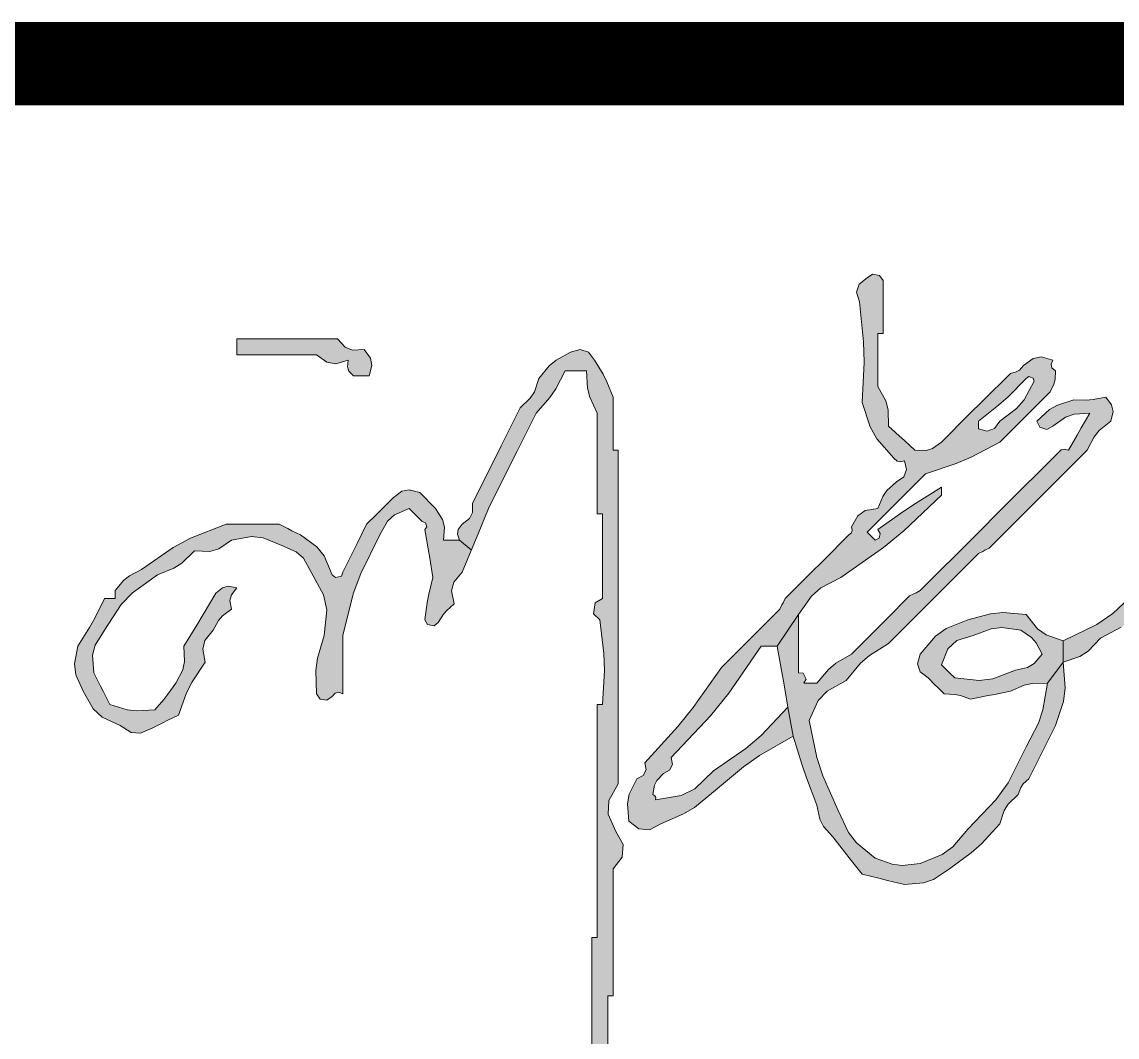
# Model space of a CAD drawing. Extents: x -149393 to 1177518, y -366685 to 296590.
# Drawn here: x 881066 to 882843, y 219185 to 220832 of the extents above; entities that cross this region are included whole.
import ezdxf

# ---------------------------------------------------------------- set-up
doc = ezdxf.new("R2010")
doc.units = 0
doc.header["$LTSCALE"] = 1000
doc.header["$MEASUREMENT"] = 0
doc.layers.get('0').update_dxf_attribs({"linetype": 'CONTINUOUS'})
doc.layers.add('000000000框', color=7, linetype='CONTINUOUS', lineweight=18)
doc.layers.add('PUB_TITLE', color=253, linetype='CONTINUOUS')

# ---------------------------------------------------------------- blocks, each defined once
blk = doc.blocks.new('sdfg567')
at = {"layer": '000000000框', "ltscale": 5}
h = blk.add_hatch(color=256, dxfattribs=at)
h.paths.add_polyline_path([(692082.52, -46181.12), (692082.9, -46179.17), (692084.07, -46178), (692086.02, -46177.61), (692086.63, -46177.77), (692086.91, -46178.62), (692086.52, -46179.12), (692086.08, -46184.59), (692085.57, -46187.35), (692084.02, -46192.62), (692082.3, -46196.16), (692081.76, -46198.2), (692081.52, -46202.12), (692081.97, -46203.03), (692083.24, -46203.29), (692084.02, -46202.62), (692084.82, -46201.82), (692085.22, -46201.42), (692086.02, -46200.62), (692086.32, -46196.7), (692086.85, -46194.68), (692088.52, -46191.12), (692090.02, -46184.58), (692091.04, -46181.34), (692093.52, -46175.11), (692094.13, -46172.34), (692095.42, -46170.76), (692098.02, -46169.61), (692098.63, -46171.49), (692099.04, -46172.41), (692100.02, -46174.11), (692100.65, -46177.48), (692100.41, -46179.49), (692099.02, -46182.62), (692095.25, -46185.65), (692093.59, -46187.74), (692091.52, -46192.12), (692089.85, -46193.89), (692089.51, -46195.9), (692090.52, -46198.12), (692091.32, -46198.92), (692091.72, -46199.32), (692092.52, -46200.12), (692095.04, -46200.79), (692096.43, -46200.89), (692099.02, -46200.62), (692105.67, -46189.05), (692108.43, -46182.81), (692112.52, -46170.11), (692113.5, -46168.19), (692113.91, -46167.18), (692114.52, -46165.11), (692119.72, -46154.71), (692122.33, -46149.51), (692127.53, -46139.1), (692127.93, -46137.9), (692128.13, -46137.3), (692128.53, -46136.1), (692130.53, -46132.1), (692131.53, -46130.1), (692133.53, -46126.1), (692134.38, -46122.62), (692135.26, -46120.86), (692137.53, -46118.1), (692138.41, -46118.28), (692138.91, -46119.29), (692138.53, -46120.1), (692138.49, -46121.44), (692138.08, -46122.26), (692137.03, -46123.1), (692137.03, -46129.9), (692137.03, -46133.3), (692137.03, -46140.11), (692140.14, -46146.87), (692142.09, -46150.14), (692146.53, -46156.11), (692152.69, -46161.33), (692155.49, -46164.44), (692160.04, -46171.11), (692161.76, -46175.63), (692162.09, -46178.31), (692161.54, -46183.12), (692160.74, -46187.45), (692160.64, -46189.73), (692161.04, -46194.12), (692158.88, -46196.96), (692157.3, -46198.2), (692154.03, -46199.62), (692144.65, -46203.77), (692139.82, -46205.58), (692130.03, -46208.62), (692124.42, -46209.99), (692121.62, -46210.69), (692116.02, -46212.12), (692116.19, -46214), (692116.91, -46215.15), (692118.52, -46216.12), (692122.75, -46216.88), (692125.01, -46218.07), (692128.03, -46221.13), (692129.63, -46221.13), (692130.43, -46221.13), (692132.03, -46221.13), (692130.67, -46218.09), (692129.73, -46216.62), (692127.53, -46214.12), (692126.61, -46215.26), (692125.4, -46215.61), (692124.03, -46215.12), (692124.03, -46214.32), (692124.03, -46213.92), (692124.03, -46213.12), (692126.89, -46213.26), (692128.47, -46212.92), (692131.03, -46211.62), (692137.05, -46209.68), (692140.05, -46208.68), (692146.03, -46206.62), (692152.93, -46204.71), (692156.37, -46202.99), (692162.04, -46198.62), (692162.84, -46197.82), (692163.24, -46197.42), (692164.04, -46196.62), (692163.36, -46195.33), (692163.78, -46193.85), (692165.04, -46193.12), (692165.04, -46184.72), (692165.04, -46180.52), (692165.04, -46172.11), (692163.69, -46170.32), (692163.16, -46169.26), (692162.54, -46167.11), (692156.53, -46161.11), (692153.53, -46158.11), (692147.53, -46152.11), (692144.56, -46147.11), (692143.25, -46144.48), (692141.03, -46139.1), (692139.54, -46134.96), (692139.43, -46132.37), (692140.53, -46128.1), (692142.33, -46121.39), (692143.03, -46117.97, 0.178195), (692141.6, -46114.19, 0.204564), (692138.32, -46113.26, 0.155974), (692136.03, -46114.6), (692136.18, -46115.87), (692135.3, -46116.97), (692134.03, -46117.1), (692134.51, -46118.47), (692134.16, -46119.69), (692133.03, -46120.6), (692123.64, -46139.61), (692118.94, -46149.11), (692109.52, -46168.11), (692107.92, -46172.91), (692107.12, -46175.31), (692105.52, -46180.12), (692105.37, -46180.73), (692104.51, -46181.01), (692104.02, -46180.62), (692103.8, -46180.22), (692103.46, -46180.05), (692103.02, -46180.12), (692103.02, -46176.11), (692103.02, -46174.11), (692103.02, -46170.11), (692101.74, -46168.03), (692101.04, -46167.03), (692099.52, -46165.11), (692097.69, -46164.59), (692096.17, -46165.1), (692095.02, -46166.61), (692094.33, -46168.32), (692093.6, -46169.17), (692092.02, -46170.11), (692092.34, -46171.73), (692092.06, -46172.83), (692091.02, -46174.11), (692088.92, -46172.94), (692087.28, -46172.8), (692085.02, -46173.61), (692080.93, -46177.45), (692079.19, -46179.95), (692077.01, -46185.12), (692076.5, -46185.85), (692076.29, -46186.27), (692076.01, -46187.12), (692072.21, -46186.71), (692070.14, -46186.93), (692066.51, -46188.12), (692061.36, -46192.93), (692058.33, -46195.02), (692052.01, -46198.12), (692052.01, -46202.12), (692055.16, -46201.04), (692056.72, -46200.04), (692059.01, -46197.62), (692062.93, -46195.52), (692064.79, -46194.18), (692068.01, -46191.12), (692069.21, -46191.12), (692069.81, -46191.12), (692071.01, -46191.12), (692071.15, -46195.54), (692070.94, -46197.8), (692070.01, -46202.12), (692071.63, -46202.44), (692072.73, -46202.16), (692074.01, -46201.12), (692074.46, -46198.18), (692074.99, -46196.68), (692076.51, -46194.12), (692078.36, -46188.7), (692079.59, -46186.04)])
h.paths.add_polyline_path([(692095.15, -46191.68), (692096.02, -46190.12), (692096.92, -46188.97), (692098.15, -46188.62), (692099.52, -46189.12), (692098.72, -46190.72), (692098.32, -46191.52), (692097.52, -46193.12), (692096.61, -46194.25), (692095.39, -46194.6), (692094.02, -46194.12), (692094.75, -46192.49)], flags=16)
h = blk.add_hatch(color=256, dxfattribs=at)
h.paths.add_polyline_path([(692018.5, -46152.83), (692017, -46150.11), (692017, -46146.11), (692017, -46144.11), (692017, -46140.11), (692017.4, -46140.11), (692017.6, -46140.11), (692018, -46140.11), (692018, -46136.1), (692018, -46134.1), (692018, -46130.1), (692017.29, -46129.12), (692015.99, -46128.9), (692015, -46129.6), (692013.49, -46130.76), (692012.98, -46132.28), (692013.5, -46134.1), (692014.28, -46141.67), (692014.38, -46145.51), (692014, -46153.11), (692015.54, -46157.7), (692016.83, -46159.96), (692020, -46163.61), (692020.62, -46164.16), (692021.2, -46164.3), (692022, -46164.11), (692022.42, -46165.77), (692021.9, -46167.14), (692020.5, -46168.11), (692018.69, -46169.75), (692017.91, -46170.85), (692017, -46173.11), (692014.59, -46173.53), (692013.21, -46174.49), (692012, -46176.61), (692012.17, -46177.22), (692012, -46177.73), (692011.5, -46178.11), (692006.7, -46182.92), (692004.3, -46185.32), (691999.49, -46190.12), (691999.09, -46190.92), (691998.89, -46191.32), (691998.49, -46192.12), (691994.09, -46196.52), (691991.89, -46198.72), (691987.49, -46203.12), (691982.14, -46210.67), (691979.22, -46214.29), (691972.99, -46221.13), (691973.22, -46222.45), (691972.68, -46223.52), (691971.49, -46224.13), (691970.05, -46227.05), (691969.71, -46228.88), (691969.99, -46232.13), (691971.88, -46233.62), (691973.87, -46233.78), (691975.99, -46232.63), (691980.27, -46230.78), (691982.35, -46229.54), (691985.99, -46226.63), (691991.6, -46221.91), (691994.65, -46219.78), (692000.99, -46216.12), (691999.99, -46210.62), (691994.93, -46215.99), (691992.07, -46218.44), (691985.99, -46222.63), (691982.44, -46226.03), (691979.84, -46227.33), (691974.99, -46228.13), (691975.05, -46227.68), (691974.88, -46227.34), (691974.49, -46227.13), (691974.83, -46225.37), (691975.29, -46224.45), (691976.49, -46223.13), (691977.68, -46222.52), (691978.22, -46221.45), (691977.99, -46220.13), (691985.39, -46212.25), (691988.83, -46208), (691994.99, -46199.12), (691996.19, -46199.12), (691996.79, -46199.12), (691997.99, -46199.12), (692001.99, -46193.12), (692004.49, -46189.67), (692006.25, -46188.13), (692010, -46186.12), (692018.05, -46180.51), (692021.89, -46177.37), (692029, -46170.61), (692029, -46170.01), (692029, -46169.71), (692029, -46169.11), (692024.1, -46172.16), (692021.7, -46173.77), (692017, -46177.11), (692017.43, -46177.82), (692017.21, -46178.7), (692016.5, -46179.12), (692015.9, -46178.51), (692015.6, -46178.21), (692015, -46177.61), (692019.4, -46173.21), (692021.6, -46171.01), (692026, -46166.61), (692031.76, -46164.62), (692034.59, -46163.41), (692040, -46160.61), (692043.81, -46156.81), (692045.71, -46154.91), (692049.51, -46151.11), (692050.25, -46149.64), (692050.47, -46148.76), (692050.51, -46147.11), (692049.87, -46146.58), (692049.69, -46145.87), (692050.01, -46145.11), (692047.86, -46144.5), (692046.31, -46144.78), (692044.51, -46146.11), (692043.73, -46146.98), (692043.14, -46147.33), (692042.01, -46147.61), (692036.8, -46152.81), (692034.2, -46155.41), (692029, -46160.61), (692027.29, -46161.81), (692026.09, -46162.17), (692024, -46162.11), (692022.01, -46160.3), (692021.01, -46159.4), (692019, -46157.61), (692018.94, -46154.5)])
h.paths.add_polyline_path([(692036, -46156.61), (692039.79, -46153.63), (692041.61, -46152.02), (692045.01, -46148.61), (692045.5, -46148.21), (692046.35, -46148.49), (692046.51, -46149.11), (692044.59, -46152.59), (692043.18, -46154.22), (692040, -46156.61), (692039.03, -46158.01), (692037.66, -46158.53), (692036, -46158.11), (692036, -46157.51), (692036, -46157.21)], flags=16)
for points in [[(691916.97, -46145.11), (691916.83, -46146.36), (691917.1, -46147.19), (691917.97, -46148.11), (691919.17, -46148.11), (691919.77, -46148.11), (691920.97, -46148.11), (691921.44, -46146.12), (691921.17, -46144.76), (691919.97, -46143.11), (691917.82, -46143.23), (691916.44, -46142.68), (691914.97, -46141.11), (691907.37, -46141.11), (691903.57, -46141.11), (691895.97, -46141.11), (691895.97, -46142.31), (691895.97, -46142.91), (691895.97, -46144.11), (691901.97, -46144.11), (691904.97, -46144.11), (691910.97, -46144.11), (691912.94, -46145.53), (691914.65, -46145.82)], [(691963.48, -46145.11), (691962.33, -46143.6), (691960.81, -46143.09), (691958.98, -46143.61), (691956.24, -46145.1), (691954.95, -46146.18), (691952.98, -46148.61), (691952.14, -46151.08), (691951.36, -46152.3), (691949.48, -46154.11), (691945.88, -46161.31), (691944.08, -46164.91), (691940.48, -46172.11), (691940.43, -46173.9), (691939.88, -46175), (691938.48, -46176.11), (691937.76, -46177.1), (691937.62, -46177.95), (691937.98, -46179.12), (691940.23, -46180.95), (691940.5, -46180.32), (691941.5, -46177.92), (691943.48, -46173.11), (691947.08, -46165.91), (691948.88, -46162.31), (691952.48, -46155.11), (691955.05, -46152.19), (691956.18, -46150.55), (691957.98, -46147.11), (691959.58, -46147.11), (691960.38, -46147.11), (691961.98, -46147.11), (691962.2, -46150.4), (691962.63, -46152.1), (691963.99, -46155.11), (691963.99, -46162.71), (691963.99, -46166.51), (691963.99, -46174.11), (691964.39, -46174.11), (691964.59, -46174.11), (691964.99, -46174.11), (691964.99, -46180.52), (691964.99, -46183.72), (691964.99, -46190.12), (691963.59, -46190.92), (691963.33, -46193), (691964.49, -46194.12), (691965.27, -46200.48), (691965.37, -46203.73), (691964.99, -46210.12), (691964.59, -46210.12), (691964.39, -46210.12), (691963.99, -46210.12), (691963.99, -46227.73), (691963.99, -46236.53), (691963.99, -46254.13), (691963.58, -46254.13), (691963.38, -46254.13), (691962.98, -46254.13), (691962.98, -46263.74), (691962.98, -46268.54), (691962.98, -46278.14), (691962.58, -46278.14), (691962.38, -46278.14), (691961.98, -46278.14), (691961.98, -46282.14), (691961.98, -46284.14), (691961.98, -46288.14), (691960.84, -46293.76), (691960.24, -46296.56), (691958.98, -46302.15), (691958.98, -46306.95), (691958.98, -46309.35), (691958.98, -46314.15), (691959.7, -46314.25), (691960.12, -46314.53), (691960.48, -46315.15), (691961.48, -46314.15), (691961.98, -46313.65), (691962.98, -46312.65), (691962.98, -46308.85), (691962.98, -46306.95), (691962.98, -46303.15), (691963.78, -46299.95), (691964.19, -46298.35), (691964.99, -46295.14), (691964.99, -46290.34), (691964.99, -46287.94), (691964.99, -46283.14), (691965.39, -46283.14), (691965.59, -46283.14), (691965.99, -46283.14), (691965.99, -46275.94), (691965.99, -46272.34), (691965.99, -46265.14), (691966.39, -46265.14), (691966.59, -46265.14), (691966.99, -46265.14), (691966.99, -46255.53), (691966.99, -46250.73), (691966.99, -46241.13), (691968.72, -46238.93), (691968.89, -46236.56), (691967.49, -46234.13), (691966.08, -46230.81), (691966.22, -46228.27), (691967.99, -46225.13), (691967.99, -46199.92), (691967.99, -46187.32), (691967.99, -46162.11), (691967.59, -46162.11), (691967.39, -46162.11), (691966.99, -46162.11), (691966.99, -46158.11), (691966.99, -46156.11), (691966.99, -46152.11), (691965.85, -46149.19), (691965.14, -46147.77)], [(692005.71, -46209.4), (692007.4, -46207.59), (692011, -46205.62), (692013.7, -46202.34), (692015.39, -46200.86), (692019, -46198.62), (692025.8, -46191.82), (692029.2, -46188.42), (692036, -46181.62), (692036.8, -46181.22), (692037.2, -46181.02), (692038, -46180.62), (692045.41, -46173.21), (692049.11, -46169.51), (692056.51, -46162.11), (692057.81, -46159.58), (692058.79, -46158.39), (692061.01, -46156.61), (692061.41, -46154.81), (692061.13, -46153.57), (692060.01, -46152.11), (692057.64, -46152.56), (692056.42, -46152.66), (692054.01, -46152.61), (692050.94, -46153.59), (692049.41, -46154.46), (692047.01, -46156.61), (692047.56, -46157.74), (692048.88, -46158.18), (692050.01, -46157.61), (692052.44, -46155.9), (692054.04, -46155.32), (692057.01, -46155.11), (692055.41, -46157.91), (692054.61, -46159.31), (692053.01, -46162.11), (692052.21, -46161.92), (692051.63, -46162.07), (692051.01, -46162.61), (692040.6, -46173.01), (692035.4, -46178.21), (692025, -46188.62), (692024.2, -46189.02), (692023.8, -46189.22), (692023, -46189.62), (692018.6, -46194.02), (692016.4, -46196.22), (692012, -46200.62), (692009.04, -46202.31), (692007.65, -46203.49), (692005.5, -46206.12), (692004.5, -46206.12), (692004, -46206.12), (692003, -46206.12), (692003.45, -46205.35), (692002.88, -46204.22), (692001.99, -46204.12), (692001.99, -46199.72), (692001.99, -46197.52), (692001.99, -46193.12), (691997.99, -46199.12), (691998.83, -46203.72), (691999.23, -46206.02), (691999.99, -46210.62), (692000.99, -46216.12), (692002.63, -46221.38), (692003.53, -46223.99), (692005.5, -46229.13), (692006.01, -46231.76), (692006.7, -46233.14), (692008.5, -46235.13), (692010.67, -46237.95), (692011.77, -46239.35), (692014, -46242.13), (692017.2, -46242.93), (692018.8, -46243.33), (692022, -46244.13), (692025.59, -46243.82), (692027.51, -46243.15), (692030.5, -46241.13), (692034.64, -46238.15), (692036.59, -46236.42), (692040, -46232.63), (692040.84, -46230.16), (692041.62, -46228.93), (692043.51, -46227.13), (692044.02, -46225.78), (692044.46, -46225.12), (692045.51, -46224.13), (692047.51, -46220.13), (692048.51, -46218.13), (692050.51, -46214.12), (692052.03, -46209.53), (692052.35, -46206.95), (692052.01, -46202.12), (692049.01, -46206.12), (692048.14, -46211.11), (692047.31, -46213.62), (692045.01, -46218.13), (692041.57, -46224.91), (692039.27, -46228.14), (692034, -46233.63), (692031.13, -46237.01), (692029.12, -46238.47), (692025, -46240.13), (692021.6, -46240.5), (692019.72, -46240.28), (692016.5, -46239.13), (692012.96, -46236.25), (692011.42, -46234.27), (692009.5, -46230.13), (692006.61, -46223.59), (692005.49, -46220.12), (692004, -46213.12)], [(691892.5, -46194.26), (691893.26, -46193.39), (691894.97, -46192.12), (691894.65, -46190.5), (691894.93, -46189.4), (691895.97, -46188.12), (691894.35, -46187.8), (691893.25, -46188.08), (691891.97, -46189.12), (691889.58, -46193.13), (691888.38, -46195.13), (691885.97, -46199.12), (691886.1, -46201.98), (691885.76, -46203.57), (691884.46, -46206.12), (691882.95, -46208.19), (691882.15, -46209.19), (691880.46, -46211.12), (691877.05, -46211.34), (691875.23, -46211.13), (691871.96, -46210.12), (691870.78, -46207.72), (691870.18, -46206.51), (691868.96, -46204.12), (691868.72, -46200.83), (691869.2, -46198.91), (691870.96, -46196.12), (691874.14, -46191.27), (691876.27, -46189.03), (691880.96, -46185.62), (691884.06, -46184.39), (691885.57, -46183.43), (691887.97, -46181.12), (691890.88, -46181.22), (691892.55, -46180.74), (691894.97, -46179.12), (691898.73, -46178.42), (691900.94, -46178.65), (691904.47, -46180.12), (691907.19, -46181.32), (691908.52, -46182.52), (691909.97, -46185.12), (691912.34, -46189.41), (691912.93, -46192.24), (691912.47, -46197.12), (691911.17, -46201.37), (691910.85, -46203.68), (691910.97, -46208.12), (691911.68, -46209.11), (691912.98, -46209.32), (691913.97, -46208.62), (691914.5, -46207.99), (691915.21, -46207.81), (691915.97, -46208.12), (691915.97, -46203.72), (691915.97, -46201.52), (691915.97, -46197.12), (691917.94, -46189.26), (691919.38, -46185.37), (691922.97, -46178.11), (691924.42, -46175.52), (691925.75, -46174.31), (691928.48, -46173.11), (691929.48, -46174.11), (691929.98, -46174.61), (691930.98, -46175.61), (691931.57, -46175.83), (691931.82, -46176.58), (691931.48, -46177.11), (691932.08, -46180.72), (691932.38, -46182.52), (691932.98, -46186.12), (691932.19, -46189.28), (691931.89, -46190.89), (691931.48, -46194.12), (691931.94, -46195.03), (691933.2, -46195.28), (691933.98, -46194.62), (691935, -46193.09), (691935.62, -46192.37), (691936.98, -46191.12), (691936.52, -46188.69), (691936.93, -46187.05), (691938.48, -46185.12), (691940.23, -46180.95), (691937.98, -46179.12), (691936.78, -46179.12), (691936.18, -46179.12), (691934.98, -46179.12), (691935.18, -46176.65), (691934.82, -46175.19), (691933.48, -46173.11), (691932.28, -46171.91), (691931.68, -46171.31), (691930.48, -46170.11), (691928.5, -46169.6), (691927.1, -46169.88), (691925.48, -46171.11), (691923.47, -46173.11), (691922.47, -46174.11), (691920.47, -46176.11), (691918.67, -46179.72), (691917.77, -46181.52), (691915.97, -46185.12), (691915.71, -46185.9), (691914.57, -46186.18), (691913.97, -46185.62), (691912.46, -46182.08), (691911.09, -46180.36), (691907.97, -46178.11), (691906.37, -46177.31), (691905.57, -46176.91), (691903.97, -46176.11), (691899.97, -46176.11), (691897.97, -46176.11), (691893.97, -46176.11), (691887.2, -46178.72), (691883.91, -46180.47), (691877.96, -46184.62), (691875.71, -46185.83), (691874.64, -46186.68), (691872.96, -46188.62), (691872.96, -46189.22), (691872.96, -46189.52), (691872.96, -46190.12), (691872.16, -46190.12), (691871.76, -46190.12), (691870.96, -46190.12), (691869.12, -46193.8), (691868.11, -46195.61), (691865.96, -46199.12), (691865.31, -46202.48), (691865.55, -46204.5), (691866.96, -46207.62), (691868.83, -46210.96), (691870.5, -46212.51), (691873.96, -46214.12), (691876, -46215.4), (691877.74, -46215.55), (691879.96, -46214.62), (691881.96, -46213.61), (691882.96, -46213.11), (691884.96, -46212.12), (691886.47, -46207.91), (691887.5, -46205.85), (691889.97, -46202.12), (691889.51, -46199.69), (691889.92, -46198.05), (691891.47, -46196.12)]]:
    blk.add_hatch(color=256, dxfattribs=at).paths.add_polyline_path(points)
h = blk.add_hatch(color=256, dxfattribs=at)
h.paths.add_polyline_path([(692025, -46200.62), (692024.48, -46202.45), (692024.99, -46203.97), (692026.5, -46205.12), (692027.7, -46206.32), (692028.3, -46206.92), (692029.5, -46208.12), (692031.54, -46208.22), (692032.59, -46208.42), (692034.5, -46209.12), (692037.5, -46208.52), (692039, -46208.22), (692042.01, -46207.62), (692044.63, -46206.49), (692046.14, -46206.16), (692049.01, -46206.12), (692052.01, -46202.12), (692052.01, -46198.12), (692048.76, -46196.99), (692047.13, -46195.83), (692045.01, -46193.12), (692040.6, -46192.78), (692038.28, -46192.99), (692034, -46194.12), (692029.89, -46195.78), (692027.88, -46197.24)])
h.paths.add_polyline_path([(692030.19, -46199.59), (692031.88, -46198.04), (692035, -46197.12), (692038.39, -46195.82), (692040.42, -46195.6), (692044.01, -46196.12), (692046.01, -46197.46), (692046.91, -46198.47), (692048.01, -46200.62), (692046.48, -46202.39), (692045.28, -46203.11), (692043.01, -46203.62), (692038.68, -46205.29), (692036.12, -46205.62), (692031.5, -46205.12), (692030.5, -46204.12), (692030, -46203.62), (692029, -46202.62)], flags=16)
for p, q in [((692015.99, -46128.9), (692015, -46129.6)), ((692017.29, -46129.12), (692015.99, -46128.9)), ((692013.49, -46130.76), (692012.98, -46132.28)), ((692015, -46129.6), (692013.49, -46130.76)), ((692018, -46130.1), (692017.29, -46129.12)), ((692018, -46134.1), (692018, -46130.1)), ((692012.98, -46132.28), (692013.5, -46134.1)), ((692013.5, -46134.1), (692014.28, -46141.67)), ((692018, -46136.1), (692018, -46134.1)), ((692018, -46140.11), (692018, -46136.1)), ((691903.57, -46141.11), (691895.97, -46141.11)), ((691895.97, -46141.11), (691895.97, -46142.31)), ((691907.37, -46141.11), (691903.57, -46141.11)), ((691914.97, -46141.11), (691907.37, -46141.11)), ((691916.44, -46142.68), (691914.97, -46141.11)), ((692017, -46144.11), (692017, -46140.11)), ((692017, -46140.11), (692017.4, -46140.11)), ((692017.4, -46140.11), (692017.6, -46140.11)), ((692017.6, -46140.11), (692018, -46140.11)), ((691895.97, -46142.31), (691895.97, -46142.91)), ((691895.97, -46142.91), (691895.97, -46144.11)), ((691917.82, -46143.23), (691916.44, -46142.68)), ((691919.97, -46143.11), (691917.82, -46143.23)), ((691921.17, -46144.76), (691919.97, -46143.11)), ((691960.81, -46143.09), (691958.98, -46143.61)), ((691962.33, -46143.6), (691960.81, -46143.09)), ((692014.28, -46141.67), (692014.38, -46145.51)), ((691895.97, -46144.11), (691901.97, -46144.11)), ((691901.97, -46144.11), (691904.97, -46144.11)), ((691904.97, -46144.11), (691910.97, -46144.11)), ((691910.97, -46144.11), (691912.94, -46145.53)), ((691914.65, -46145.82), (691916.97, -46145.11)), ((691916.97, -46145.11), (691916.83, -46146.36)), ((691921.44, -46146.12), (691921.17, -46144.76)), ((691956.24, -46145.1), (691954.95, -46146.18)), ((691958.98, -46143.61), (691956.24, -46145.1)), ((691963.48, -46145.11), (691962.33, -46143.6)), ((691965.14, -46147.77), (691963.48, -46145.11)), ((692017, -46146.11), (692017, -46144.11)), ((692046.31, -46144.78), (692044.51, -46146.11)), ((692047.86, -46144.5), (692046.31, -46144.78)), ((692050.01, -46145.11), (692047.86, -46144.5)), ((692049.69, -46145.87), (692050.01, -46145.11)), ((691912.94, -46145.53), (691914.65, -46145.82)), ((691916.83, -46146.36), (691917.1, -46147.19)), ((691917.1, -46147.19), (691917.97, -46148.11)), ((691920.97, -46148.11), (691921.44, -46146.12)), ((691954.95, -46146.18), (691952.98, -46148.61)), ((691956.18, -46150.55), (691957.98, -46147.11)), ((691957.98, -46147.11), (691959.58, -46147.11)), ((691959.58, -46147.11), (691960.38, -46147.11)), ((691960.38, -46147.11), (691961.98, -46147.11)), ((691961.98, -46147.11), (691962.2, -46150.4)), ((692014.38, -46145.51), (692014, -46153.11)), ((692017, -46150.11), (692017, -46146.11)), ((692043.14, -46147.33), (692042.01, -46147.61)), ((692043.73, -46146.98), (692043.14, -46147.33)), ((692044.51, -46146.11), (692043.73, -46146.98)), ((692049.87, -46146.58), (692049.69, -46145.87)), ((692050.51, -46147.11), (692049.87, -46146.58)), ((692050.47, -46148.76), (692050.51, -46147.11)), ((691917.97, -46148.11), (691919.17, -46148.11)), ((691919.17, -46148.11), (691919.77, -46148.11)), ((691919.77, -46148.11), (691920.97, -46148.11)), ((691952.98, -46148.61), (691952.14, -46151.08)), ((691965.85, -46149.19), (691965.14, -46147.77)), ((691966.99, -46152.11), (691965.85, -46149.19)), ((692042.01, -46147.61), (692036.8, -46152.81)), ((692045.01, -46148.61), (692041.61, -46152.02)), ((692044.59, -46152.59), (692046.51, -46149.11)), ((692045.5, -46148.21), (692045.01, -46148.61)), ((692046.35, -46148.49), (692045.5, -46148.21)), ((692046.51, -46149.11), (692046.35, -46148.49)), ((692050.25, -46149.64), (692050.47, -46148.76)), ((691952.14, -46151.08), (691951.36, -46152.3)), ((691955.05, -46152.19), (691956.18, -46150.55)), ((691962.2, -46150.4), (691962.63, -46152.1)), ((692018.5, -46152.83), (692017, -46150.11)), ((692045.71, -46154.91), (692049.51, -46151.11)), ((692049.51, -46151.11), (692050.25, -46149.64)), ((691951.36, -46152.3), (691949.48, -46154.11)), ((691952.48, -46155.11), (691955.05, -46152.19)), ((691962.63, -46152.1), (691963.99, -46155.11)), ((691966.99, -46156.11), (691966.99, -46152.11)), ((692014, -46153.11), (692015.54, -46157.7)), ((692018.94, -46154.5), (692018.5, -46152.83)), ((692036.8, -46152.81), (692034.2, -46155.41)), ((692039.79, -46153.63), (692036, -46156.61)), ((692041.61, -46152.02), (692039.79, -46153.63)), ((692043.18, -46154.22), (692044.59, -46152.59)), ((692050.94, -46153.59), (692049.41, -46154.46)), ((692054.01, -46152.61), (692050.94, -46153.59)), ((692056.42, -46152.66), (692054.01, -46152.61)), ((692057.64, -46152.56), (692056.42, -46152.66)), ((692060.01, -46152.11), (692057.64, -46152.56)), ((692061.13, -46153.57), (692060.01, -46152.11)), ((692061.41, -46154.81), (692061.13, -46153.57)), ((691949.48, -46154.11), (691945.88, -46161.31)), ((691948.88, -46162.31), (691952.48, -46155.11)), ((691963.99, -46155.11), (691963.99, -46162.71)), ((692019, -46157.61), (692018.94, -46154.5)), ((692034.2, -46155.41), (692029, -46160.61)), ((692040, -46156.61), (692043.18, -46154.22)), ((692043.81, -46156.81), (692045.71, -46154.91)), ((692049.41, -46154.46), (692047.01, -46156.61)), ((692052.44, -46155.9), (692054.04, -46155.32)), ((692054.04, -46155.32), (692057.01, -46155.11)), ((692057.01, -46155.11), (692055.41, -46157.91)), ((692061.01, -46156.61), (692061.41, -46154.81)), ((691966.99, -46158.11), (691966.99, -46156.11)), ((692015.54, -46157.7), (692016.83, -46159.96)), ((692021.01, -46159.4), (692019, -46157.61)), ((692036, -46156.61), (692036, -46157.21)), ((692036, -46157.21), (692036, -46157.51)), ((692036, -46157.51), (692036, -46158.11)), ((692039.03, -46158.01), (692040, -46156.61)), ((692040, -46160.61), (692043.81, -46156.81)), ((692047.01, -46156.61), (692047.56, -46157.74)), ((692047.56, -46157.74), (692048.88, -46158.18)), ((692048.88, -46158.18), (692050.01, -46157.61)), ((692050.01, -46157.61), (692052.44, -46155.9)), ((692058.79, -46158.39), (692061.01, -46156.61)), ((691966.99, -46162.11), (691966.99, -46158.11)), ((692022.01, -46160.3), (692021.01, -46159.4)), ((692036, -46158.11), (692037.66, -46158.53)), ((692037.66, -46158.53), (692039.03, -46158.01)), ((692054.61, -46159.31), (692053.01, -46162.11)), ((692055.41, -46157.91), (692054.61, -46159.31)), ((692056.51, -46162.11), (692057.81, -46159.58)), ((692057.81, -46159.58), (692058.79, -46158.39)), ((691945.88, -46161.31), (691944.08, -46164.91)), ((692016.83, -46159.96), (692020, -46163.61)), ((692024, -46162.11), (692022.01, -46160.3)), ((692027.29, -46161.81), (692026.09, -46162.17)), ((692029, -46160.61), (692027.29, -46161.81)), ((692034.59, -46163.41), (692040, -46160.61)), ((692052.21, -46161.92), (692051.63, -46162.07)), ((692053.01, -46162.11), (692052.21, -46161.92)), ((691947.08, -46165.91), (691948.88, -46162.31)), ((691963.99, -46162.71), (691963.99, -46166.51)), ((691967.39, -46162.11), (691966.99, -46162.11)), ((691967.59, -46162.11), (691967.39, -46162.11)), ((691967.99, -46162.11), (691967.59, -46162.11)), ((691967.99, -46187.32), (691967.99, -46162.11)), ((692020, -46163.61), (692020.62, -46164.16)), ((692026.09, -46162.17), (692024, -46162.11)), ((692031.76, -46164.62), (692034.59, -46163.41)), ((692051.01, -46162.61), (692040.6, -46173.01)), ((692049.11, -46169.51), (692056.51, -46162.11)), ((692051.63, -46162.07), (692051.01, -46162.61)), ((691944.08, -46164.91), (691940.48, -46172.11)), ((691943.48, -46173.11), (691947.08, -46165.91)), ((692020.62, -46164.16), (692021.2, -46164.3)), ((692021.2, -46164.3), (692022, -46164.11)), ((692022.42, -46165.77), (692021.9, -46167.14)), ((692022, -46164.11), (692022.42, -46165.77)), ((692026, -46166.61), (692031.76, -46164.62)), ((691963.99, -46166.51), (691963.99, -46174.11)), ((692020.5, -46168.11), (692018.69, -46169.75)), ((692021.9, -46167.14), (692020.5, -46168.11)), ((692021.6, -46171.01), (692026, -46166.61)), ((691927.1, -46169.88), (691925.48, -46171.11)), ((691928.5, -46169.6), (691927.1, -46169.88)), ((691930.48, -46170.11), (691928.5, -46169.6)), ((691931.68, -46171.31), (691930.48, -46170.11)), ((692018.69, -46169.75), (692017.91, -46170.85)), ((692029, -46169.11), (692024.1, -46172.16)), ((692029, -46169.71), (692029, -46169.11)), ((692029, -46170.01), (692029, -46169.71)), ((692029, -46170.61), (692029, -46170.01)), ((692045.41, -46173.21), (692049.11, -46169.51)), ((691925.48, -46171.11), (691923.47, -46173.11)), ((691932.28, -46171.91), (691931.68, -46171.31)), ((691933.48, -46173.11), (691932.28, -46171.91)), ((691940.48, -46172.11), (691940.43, -46173.9)), ((692017.91, -46170.85), (692017, -46173.11)), ((692019.4, -46173.21), (692021.6, -46171.01)), ((692024.1, -46172.16), (692021.7, -46173.77)), ((692021.89, -46177.37), (692029, -46170.61)), ((691922.47, -46174.11), (691920.47, -46176.11)), ((691923.47, -46173.11), (691922.47, -46174.11)), ((691924.42, -46175.52), (691925.75, -46174.31)), ((691925.75, -46174.31), (691928.48, -46173.11)), ((691928.48, -46173.11), (691929.48, -46174.11)), ((691929.48, -46174.11), (691929.98, -46174.61)), ((691934.82, -46175.19), (691933.48, -46173.11)), ((691940.43, -46173.9), (691939.88, -46175)), ((691941.5, -46177.92), (691943.48, -46173.11)), ((691963.99, -46174.11), (691964.39, -46174.11)), ((691964.39, -46174.11), (691964.59, -46174.11)), ((691964.59, -46174.11), (691964.99, -46174.11)), ((691964.99, -46174.11), (691964.99, -46180.52)), ((692014.59, -46173.53), (692013.21, -46174.49)), ((692017, -46173.11), (692014.59, -46173.53)), ((692015, -46177.61), (692019.4, -46173.21)), ((692021.7, -46173.77), (692017, -46177.11)), ((692040.6, -46173.01), (692035.4, -46178.21)), ((692038, -46180.62), (692045.41, -46173.21)), ((691893.97, -46176.11), (691887.2, -46178.72)), ((691897.97, -46176.11), (691893.97, -46176.11)), ((691899.97, -46176.11), (691897.97, -46176.11)), ((691903.97, -46176.11), (691899.97, -46176.11)), ((691905.57, -46176.91), (691903.97, -46176.11)), ((691920.47, -46176.11), (691918.67, -46179.72)), ((691922.97, -46178.11), (691924.42, -46175.52)), ((691929.98, -46174.61), (691930.98, -46175.61)), ((691930.98, -46175.61), (691931.57, -46175.83)), ((691931.57, -46175.83), (691931.82, -46176.58)), ((691935.18, -46176.65), (691934.82, -46175.19)), ((691938.48, -46176.11), (691937.76, -46177.1)), ((691939.88, -46175), (691938.48, -46176.11)), ((692013.21, -46174.49), (692012, -46176.61)), ((691894.97, -46179.12), (691898.73, -46178.42)), ((691898.73, -46178.42), (691900.94, -46178.65)), ((691906.37, -46177.31), (691905.57, -46176.91)), ((691907.97, -46178.11), (691906.37, -46177.31)), ((691911.09, -46180.36), (691907.97, -46178.11)), ((691919.38, -46185.37), (691922.97, -46178.11)), ((691931.82, -46176.58), (691931.48, -46177.11)), ((691931.48, -46177.11), (691932.08, -46180.72)), ((691934.98, -46179.12), (691935.18, -46176.65)), ((691937.76, -46177.1), (691937.62, -46177.95)), ((691937.62, -46177.95), (691937.98, -46179.12)), ((691940.5, -46180.32), (691941.5, -46177.92)), ((692011.5, -46178.11), (692006.7, -46182.92)), ((692012, -46177.73), (692011.5, -46178.11)), ((692012, -46176.61), (692012.17, -46177.22)), ((692012.17, -46177.22), (692012, -46177.73)), ((692015.6, -46178.21), (692015, -46177.61)), ((692015.9, -46178.51), (692015.6, -46178.21)), ((692016.5, -46179.12), (692015.9, -46178.51)), ((692017, -46177.11), (692017.43, -46177.82)), ((692017.43, -46177.82), (692017.21, -46178.7)), ((692018.05, -46180.51), (692021.89, -46177.37)), ((692035.4, -46178.21), (692025, -46188.62)), ((691883.91, -46180.47), (691877.96, -46184.62)), ((691887.2, -46178.72), (691883.91, -46180.47)), ((691892.55, -46180.74), (691894.97, -46179.12)), ((691900.94, -46178.65), (691904.47, -46180.12)), ((691904.47, -46180.12), (691907.19, -46181.32)), ((691912.46, -46182.08), (691911.09, -46180.36)), ((691918.67, -46179.72), (691917.77, -46181.52)), ((691936.18, -46179.12), (691934.98, -46179.12)), ((691936.78, -46179.12), (691936.18, -46179.12)), ((691937.98, -46179.12), (691936.78, -46179.12)), ((691938.48, -46185.12), (691940.5, -46180.32)), ((691964.99, -46180.52), (691964.99, -46183.72)), ((692010, -46186.12), (692018.05, -46180.51)), ((692017.21, -46178.7), (692016.5, -46179.12)), ((692037.2, -46181.02), (692038, -46180.62)), ((691885.57, -46183.43), (691887.97, -46181.12)), ((691887.97, -46181.12), (691890.88, -46181.22)), ((691890.88, -46181.22), (691892.55, -46180.74)), ((691907.19, -46181.32), (691908.52, -46182.52)), ((691908.52, -46182.52), (691909.97, -46185.12)), ((691913.97, -46185.62), (691912.46, -46182.08)), ((691917.77, -46181.52), (691915.97, -46185.12)), ((691932.08, -46180.72), (691932.38, -46182.52)), ((691932.38, -46182.52), (691932.98, -46186.12)), ((692029.2, -46188.42), (692036, -46181.62)), ((692036, -46181.62), (692036.8, -46181.22)), ((692036.8, -46181.22), (692037.2, -46181.02)), ((691877.96, -46184.62), (691875.71, -46185.83)), ((691880.96, -46185.62), (691884.06, -46184.39)), ((691884.06, -46184.39), (691885.57, -46183.43)), ((691964.99, -46183.72), (691964.99, -46190.12)), ((692006.7, -46182.92), (692004.3, -46185.32)), ((691874.64, -46186.68), (691872.96, -46188.62)), ((691875.71, -46185.83), (691874.64, -46186.68)), ((691876.27, -46189.03), (691880.96, -46185.62)), ((691909.97, -46185.12), (691912.34, -46189.41)), ((691914.57, -46186.18), (691913.97, -46185.62)), ((691915.71, -46185.9), (691914.57, -46186.18)), ((691915.97, -46185.12), (691915.71, -46185.9)), ((691917.94, -46189.26), (691919.38, -46185.37)), ((691932.98, -46186.12), (691932.19, -46189.28)), ((691936.93, -46187.05), (691938.48, -46185.12)), ((692004.3, -46185.32), (691999.49, -46190.12)), ((692006.25, -46188.13), (692010, -46186.12)), ((691872.96, -46188.62), (691872.96, -46189.22)), ((691893.25, -46188.08), (691891.97, -46189.12)), ((691894.35, -46187.8), (691893.25, -46188.08)), ((691895.97, -46188.12), (691894.35, -46187.8)), ((691894.93, -46189.4), (691895.97, -46188.12)), ((691936.52, -46188.69), (691936.93, -46187.05)), ((691936.98, -46191.12), (691936.52, -46188.69)), ((691967.99, -46199.92), (691967.99, -46187.32)), ((692004.49, -46189.67), (692006.25, -46188.13)), ((692025, -46188.62), (692024.2, -46189.02)), ((692025.8, -46191.82), (692029.2, -46188.42)), ((692066.51, -46188.12), (692061.36, -46192.93)), ((691870.96, -46190.12), (691869.12, -46193.8)), ((691871.76, -46190.12), (691870.96, -46190.12)), ((691872.16, -46190.12), (691871.76, -46190.12)), ((691872.96, -46190.12), (691872.16, -46190.12)), ((691872.96, -46189.22), (691872.96, -46189.52)), ((691872.96, -46189.52), (691872.96, -46190.12)), ((691874.14, -46191.27), (691876.27, -46189.03)), ((691891.97, -46189.12), (691889.58, -46193.13)), ((691894.65, -46190.5), (691894.93, -46189.4)), ((691894.97, -46192.12), (691894.65, -46190.5)), ((691912.34, -46189.41), (691912.93, -46192.24)), ((691915.97, -46197.12), (691917.94, -46189.26)), ((691931.89, -46190.89), (691931.48, -46194.12)), ((691932.19, -46189.28), (691931.89, -46190.89)), ((691963.59, -46190.92), (691963.33, -46193)), ((691964.99, -46190.12), (691963.59, -46190.92)), ((691999.09, -46190.92), (691998.89, -46191.32)), ((691999.49, -46190.12), (691999.09, -46190.92)), ((692001.99, -46193.12), (692004.49, -46189.67)), ((692023, -46189.62), (692018.6, -46194.02)), ((692023.8, -46189.22), (692023, -46189.62)), ((692024.2, -46189.02), (692023.8, -46189.22)), ((691870.96, -46196.12), (691874.14, -46191.27)), ((691893.26, -46193.39), (691894.97, -46192.12)), ((691912.93, -46192.24), (691912.47, -46197.12)), ((691935, -46193.09), (691935.62, -46192.37)), ((691935.62, -46192.37), (691936.98, -46191.12)), ((691963.33, -46193), (691964.49, -46194.12)), ((691998.49, -46192.12), (691994.09, -46196.52)), ((691998.89, -46191.32), (691998.49, -46192.12)), ((692019, -46198.62), (692025.8, -46191.82)), ((692038.28, -46192.99), (692034, -46194.12)), ((692040.6, -46192.78), (692038.28, -46192.99)), ((692045.01, -46193.12), (692040.6, -46192.78)), ((692061.36, -46192.93), (692058.33, -46195.02)), ((691869.12, -46193.8), (691868.11, -46195.61)), ((691889.58, -46193.13), (691888.38, -46195.13)), ((691891.47, -46196.12), (691892.5, -46194.26)), ((691892.5, -46194.26), (691893.26, -46193.39)), ((691931.48, -46194.12), (691931.94, -46195.03)), ((691931.94, -46195.03), (691933.2, -46195.28)), ((691933.2, -46195.28), (691933.98, -46194.62)), ((691933.98, -46194.62), (691935, -46193.09)), ((691964.49, -46194.12), (691965.27, -46200.48)), ((692001.99, -46197.52), (692001.99, -46193.12)), ((692018.6, -46194.02), (692016.4, -46196.22)), ((692034, -46194.12), (692029.89, -46195.78)), ((692047.13, -46195.83), (692045.01, -46193.12)), ((692058.33, -46195.02), (692052.01, -46198.12)), ((691868.11, -46195.61), (691865.96, -46199.12)), ((691869.2, -46198.91), (691870.96, -46196.12)), ((691888.38, -46195.13), (691885.97, -46199.12)), ((691889.92, -46198.05), (691891.47, -46196.12)), ((691912.47, -46197.12), (691911.17, -46201.37)), ((691915.97, -46201.52), (691915.97, -46197.12)), ((691994.09, -46196.52), (691991.89, -46198.72)), ((692016.4, -46196.22), (692012, -46200.62)), ((692029.89, -46195.78), (692027.88, -46197.24)), ((692035, -46197.12), (692031.88, -46198.04)), ((692038.39, -46195.82), (692035, -46197.12)), ((692040.42, -46195.6), (692038.39, -46195.82)), ((692044.01, -46196.12), (692040.42, -46195.6)), ((692046.01, -46197.46), (692044.01, -46196.12)), ((692048.76, -46196.99), (692047.13, -46195.83)), ((692052.01, -46198.12), (692048.76, -46196.99)), ((692059.01, -46197.62), (692062.93, -46195.52)), ((691865.96, -46199.12), (691865.31, -46202.48)), ((691868.72, -46200.83), (691869.2, -46198.91)), ((691885.97, -46199.12), (691886.1, -46201.98)), ((691889.51, -46199.69), (691889.92, -46198.05)), ((691991.89, -46198.72), (691987.49, -46203.12)), ((691994.99, -46199.12), (691988.83, -46208)), ((691996.19, -46199.12), (691994.99, -46199.12)), ((691996.79, -46199.12), (691996.19, -46199.12)), ((691997.99, -46199.12), (691996.79, -46199.12)), ((691998.83, -46203.72), (691997.99, -46199.12)), ((692001.99, -46199.72), (692001.99, -46197.52)), ((692015.39, -46200.86), (692019, -46198.62)), ((692027.88, -46197.24), (692025, -46200.62)), ((692031.88, -46198.04), (692030.19, -46199.59)), ((692046.91, -46198.47), (692046.01, -46197.46)), ((692048.01, -46200.62), (692046.91, -46198.47)), ((692056.72, -46200.04), (692059.01, -46197.62)), ((691868.96, -46204.12), (691868.72, -46200.83)), ((691889.97, -46202.12), (691889.51, -46199.69)), ((691965.27, -46200.48), (691965.37, -46203.73)), ((691967.99, -46225.13), (691967.99, -46199.92)), ((692001.99, -46204.12), (692001.99, -46199.72)), ((692012, -46200.62), (692009.04, -46202.31)), ((692013.7, -46202.34), (692015.39, -46200.86)), ((692025, -46200.62), (692024.48, -46202.45)), ((692030.19, -46199.59), (692029, -46202.62)), ((692046.48, -46202.39), (692048.01, -46200.62)), ((692052.01, -46202.12), (692055.16, -46201.04)), ((692055.16, -46201.04), (692056.72, -46200.04)), ((691865.31, -46202.48), (691865.55, -46204.5)), ((691886.1, -46201.98), (691885.76, -46203.57)), ((691887.5, -46205.85), (691889.97, -46202.12)), ((691911.17, -46201.37), (691910.85, -46203.68)), ((691915.97, -46203.72), (691915.97, -46201.52)), ((691987.49, -46203.12), (691982.14, -46210.67)), ((692009.04, -46202.31), (692007.65, -46203.49)), ((692011, -46205.62), (692013.7, -46202.34)), ((692024.48, -46202.45), (692024.99, -46203.97)), ((692029, -46202.62), (692030, -46203.62)), ((692043.01, -46203.62), (692045.28, -46203.11)), ((692045.28, -46203.11), (692046.48, -46202.39)), ((692052.35, -46206.95), (692052.01, -46202.12)), ((691865.55, -46204.5), (691866.96, -46207.62)), ((691870.18, -46206.51), (691868.96, -46204.12)), ((691885.76, -46203.57), (691884.46, -46206.12)), ((691910.85, -46203.68), (691910.97, -46208.12)), ((691915.97, -46208.12), (691915.97, -46203.72)), ((691965.37, -46203.73), (691964.99, -46210.12)), ((691999.23, -46206.02), (691998.83, -46203.72)), ((692002.88, -46204.22), (692001.99, -46204.12)), ((692003.45, -46205.35), (692002.88, -46204.22)), ((692003, -46206.12), (692003.45, -46205.35)), ((692007.65, -46203.49), (692005.5, -46206.12)), ((692024.99, -46203.97), (692026.5, -46205.12)), ((692026.5, -46205.12), (692027.7, -46206.32)), ((692030, -46203.62), (692030.5, -46204.12)), ((692030.5, -46204.12), (692031.5, -46205.12)), ((692031.5, -46205.12), (692036.12, -46205.62)), ((692036.12, -46205.62), (692038.68, -46205.29)), ((692038.68, -46205.29), (692043.01, -46203.62)), ((691870.78, -46207.72), (691870.18, -46206.51)), ((691884.46, -46206.12), (691882.95, -46208.19)), ((691886.47, -46207.91), (691887.5, -46205.85)), ((691999.99, -46210.62), (691999.23, -46206.02)), ((692004, -46206.12), (692003, -46206.12)), ((692004.5, -46206.12), (692004, -46206.12)), ((692005.5, -46206.12), (692004.5, -46206.12)), ((692007.4, -46207.59), (692011, -46205.62)), ((692027.7, -46206.32), (692028.3, -46206.92)), ((692028.3, -46206.92), (692029.5, -46208.12)), ((692042.01, -46207.62), (692044.63, -46206.49)), ((692044.63, -46206.49), (692046.14, -46206.16)), ((692046.14, -46206.16), (692049.01, -46206.12)), ((692049.01, -46206.12), (692048.14, -46211.11)), ((692052.03, -46209.53), (692052.35, -46206.95)), ((691866.96, -46207.62), (691868.83, -46210.96)), ((691871.96, -46210.12), (691870.78, -46207.72)), ((691882.15, -46209.19), (691880.46, -46211.12)), ((691882.95, -46208.19), (691882.15, -46209.19)), ((691884.96, -46212.12), (691886.47, -46207.91)), ((691910.97, -46208.12), (691911.68, -46209.11)), ((691911.68, -46209.11), (691912.98, -46209.32)), ((691912.98, -46209.32), (691913.97, -46208.62)), ((691913.97, -46208.62), (691914.5, -46207.99)), ((691914.5, -46207.99), (691915.21, -46207.81)), ((691915.21, -46207.81), (691915.97, -46208.12)), ((691988.83, -46208), (691985.39, -46212.25)), ((692004, -46213.12), (692005.71, -46209.4)), ((692005.71, -46209.4), (692007.4, -46207.59)), ((692029.5, -46208.12), (692031.54, -46208.22)), ((692031.54, -46208.22), (692032.59, -46208.42)), ((692032.59, -46208.42), (692034.5, -46209.12)), ((692034.5, -46209.12), (692037.5, -46208.52)), ((692037.5, -46208.52), (692039, -46208.22)), ((692039, -46208.22), (692042.01, -46207.62)), ((692050.51, -46214.12), (692052.03, -46209.53)), ((691868.83, -46210.96), (691870.5, -46212.51)), ((691875.23, -46211.13), (691871.96, -46210.12)), ((691877.05, -46211.34), (691875.23, -46211.13)), ((691880.46, -46211.12), (691877.05, -46211.34)), ((691964.39, -46210.12), (691963.99, -46210.12)), ((691963.99, -46210.12), (691963.99, -46227.73)), ((691964.59, -46210.12), (691964.39, -46210.12)), ((691964.99, -46210.12), (691964.59, -46210.12)), ((691982.14, -46210.67), (691979.22, -46214.29)), ((691994.93, -46215.99), (691999.99, -46210.62)), ((692048.14, -46211.11), (692047.31, -46213.62)), ((691870.5, -46212.51), (691873.96, -46214.12)), ((691879.96, -46214.62), (691881.96, -46213.61)), ((691881.96, -46213.61), (691882.96, -46213.11)), ((691882.96, -46213.11), (691884.96, -46212.12)), ((691985.39, -46212.25), (691977.99, -46220.13)), ((692005.49, -46220.12), (692004, -46213.12)), ((692047.31, -46213.62), (692045.01, -46218.13)), ((691873.96, -46214.12), (691876, -46215.4)), ((691876, -46215.4), (691877.74, -46215.55)), ((691877.74, -46215.55), (691879.96, -46214.62)), ((691979.22, -46214.29), (691972.99, -46221.13)), ((692048.51, -46218.13), (692050.51, -46214.12)), ((691992.07, -46218.44), (691994.93, -46215.99)), ((691994.65, -46219.78), (692000.99, -46216.12)), ((692000.99, -46216.12), (692002.63, -46221.38)), ((691985.99, -46222.63), (691992.07, -46218.44)), ((691991.6, -46221.91), (691994.65, -46219.78)), ((692045.01, -46218.13), (692041.57, -46224.91)), ((692047.51, -46220.13), (692048.51, -46218.13)), ((691972.99, -46221.13), (691973.22, -46222.45)), ((691978.22, -46221.45), (691977.68, -46222.52)), ((691977.99, -46220.13), (691978.22, -46221.45)), ((691985.99, -46226.63), (691991.6, -46221.91)), ((692002.63, -46221.38), (692003.53, -46223.99)), ((692006.61, -46223.59), (692005.49, -46220.12)), ((692045.51, -46224.13), (692047.51, -46220.13)), ((691972.68, -46223.52), (691971.49, -46224.13)), ((691973.22, -46222.45), (691972.68, -46223.52)), ((691976.49, -46223.13), (691975.29, -46224.45)), ((691977.68, -46222.52), (691976.49, -46223.13)), ((691982.44, -46226.03), (691985.99, -46222.63)), ((692003.53, -46223.99), (692005.5, -46229.13)), ((692009.5, -46230.13), (692006.61, -46223.59)), ((691966.22, -46228.27), (691967.99, -46225.13)), ((691971.49, -46224.13), (691970.05, -46227.05)), ((691974.83, -46225.37), (691974.49, -46227.13)), ((691975.29, -46224.45), (691974.83, -46225.37)), ((691979.84, -46227.33), (691982.44, -46226.03)), ((692041.57, -46224.91), (692039.27, -46228.14)), ((692043.51, -46227.13), (692044.02, -46225.78)), ((692044.02, -46225.78), (692044.46, -46225.12)), ((692044.46, -46225.12), (692045.51, -46224.13)), ((691963.99, -46227.73), (691963.99, -46236.53)), ((691970.05, -46227.05), (691969.71, -46228.88)), ((691974.49, -46227.13), (691974.88, -46227.34)), ((691974.88, -46227.34), (691975.05, -46227.68)), ((691974.99, -46228.13), (691979.84, -46227.33)), ((691975.05, -46227.68), (691974.99, -46228.13)), ((691982.35, -46229.54), (691985.99, -46226.63)), ((692039.27, -46228.14), (692034, -46233.63)), ((692041.62, -46228.93), (692043.51, -46227.13)), ((691966.08, -46230.81), (691966.22, -46228.27)), ((691969.71, -46228.88), (691969.99, -46232.13)), ((691980.27, -46230.78), (691982.35, -46229.54)), ((692005.5, -46229.13), (692006.01, -46231.76)), ((692011.42, -46234.27), (692009.5, -46230.13)), ((692040, -46232.63), (692040.84, -46230.16)), ((692040.84, -46230.16), (692041.62, -46228.93)), ((691967.49, -46234.13), (691966.08, -46230.81)), ((691969.99, -46232.13), (691971.88, -46233.62)), ((691975.99, -46232.63), (691980.27, -46230.78)), ((692006.01, -46231.76), (692006.7, -46233.14)), ((691968.89, -46236.56), (691967.49, -46234.13)), ((691971.88, -46233.62), (691973.87, -46233.78)), ((691973.87, -46233.78), (691975.99, -46232.63)), ((692006.7, -46233.14), (692008.5, -46235.13)), ((692012.96, -46236.25), (692011.42, -46234.27)), ((692034, -46233.63), (692031.13, -46237.01)), ((692036.59, -46236.42), (692040, -46232.63)), ((692008.5, -46235.13), (692010.67, -46237.95)), ((692016.5, -46239.13), (692012.96, -46236.25)), ((692034.64, -46238.15), (692036.59, -46236.42)), ((691963.99, -46236.53), (691963.99, -46254.13)), ((691968.72, -46238.93), (691968.89, -46236.56)), ((692010.67, -46237.95), (692011.77, -46239.35)), ((692029.12, -46238.47), (692025, -46240.13)), ((692031.13, -46237.01), (692029.12, -46238.47)), ((692030.5, -46241.13), (692034.64, -46238.15)), ((691966.99, -46241.13), (691968.72, -46238.93)), ((692011.77, -46239.35), (692014, -46242.13)), ((692019.72, -46240.28), (692016.5, -46239.13)), ((692021.6, -46240.5), (692019.72, -46240.28)), ((692025, -46240.13), (692021.6, -46240.5)), ((691966.99, -46250.73), (691966.99, -46241.13)), ((692014, -46242.13), (692017.2, -46242.93)), ((692027.51, -46243.15), (692030.5, -46241.13)), ((692017.2, -46242.93), (692018.8, -46243.33)), ((692018.8, -46243.33), (692022, -46244.13)), ((692022, -46244.13), (692025.59, -46243.82)), ((692025.59, -46243.82), (692027.51, -46243.15)), ((691966.99, -46255.53), (691966.99, -46250.73)), ((691963.38, -46254.13), (691962.98, -46254.13)), ((691962.98, -46254.13), (691962.98, -46263.74)), ((691963.58, -46254.13), (691963.38, -46254.13)), ((691963.99, -46254.13), (691963.58, -46254.13)), ((691966.99, -46265.14), (691966.99, -46255.53)), ((691962.98, -46263.74), (691962.98, -46268.54)), ((691965.99, -46272.34), (691965.99, -46265.14)), ((691965.99, -46265.14), (691966.39, -46265.14)), ((691966.39, -46265.14), (691966.59, -46265.14)), ((691966.59, -46265.14), (691966.99, -46265.14)), ((691962.98, -46268.54), (691962.98, -46278.14)), ((691965.99, -46275.94), (691965.99, -46272.34))]:
    blk.add_line(p, q)
for p, q in [((691937.98, -46179.12), (691940.23, -46180.95)), ((691997.99, -46199.12), (692001.99, -46193.12)), ((692052.01, -46202.12), (692052.01, -46198.12)), ((692049.01, -46206.12), (692052.01, -46202.12)), ((691999.99, -46210.62), (692000.99, -46216.12))]:
    blk.add_line(p, q, dxfattribs=at)

msp = doc.modelspace()

# ---------------------------------------------------------------- linework, layer by layer
at = {"layer": 'PUB_TITLE', "const_width": 135.4}
msp.add_lwpolyline([(784246.3, 220764.4), (894560.6, 220764.4)], dxfattribs=at)

# ---------------------------------------------------------------- block references
at = {"layer": '000000000框', "xscale": 8.591785714554135, "yscale": 8.591785714554135, "zscale": 8.591785714554135}
msp.add_blockref('sdfg567', (-5063207, 616752.4), dxfattribs=at)

doc.saveas('drawing.dxf')
